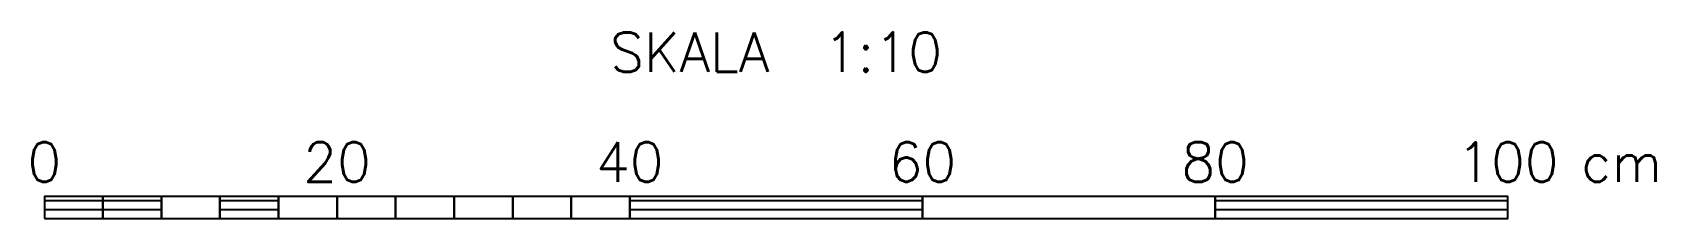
# Model space of a CAD drawing. Header units: metres. Extents: x -227.51 to -226.4, y 394.34 to 394.46.
import ezdxf
from ezdxf.enums import TextEntityAlignment as Align

# ---------------------------------------------------------------- set-up
doc = ezdxf.new("R2010")
doc.units = ezdxf.units.M
doc.header["$MEASUREMENT"] = 0
doc.layers.get('0').update_dxf_attribs({"linetype": 'CONTINUOUS'})
doc.styles.get("Standard").update_dxf_attribs({"font": 'Simplex.shx', "width": 0.8})
pattern_1 = [(0, (-227.6007373, 391.656572), (0, 0.00635), [])]

msp = doc.modelspace()

# ---------------------------------------------------------------- hatches: boundary and pattern name
at = {"linetype": 'Continuous'}
h = msp.add_hatch(dxfattribs=at)
h.set_pattern_fill('LINE', color=2, scale=0.002, style=0)
h.set_pattern_definition(pattern_1)
h.paths.add_polyline_path([(-227.5007, 394.3366), (-227.4607, 394.3366), (-227.4607, 394.3516), (-227.5007, 394.3516)])
h = msp.add_hatch(dxfattribs=at)
h.set_pattern_fill('LINE', color=2, scale=0.002, style=0)
h.set_pattern_definition(pattern_1)
h.paths.add_polyline_path([(-227.4607, 394.3366), (-227.4207, 394.3366), (-227.4207, 394.3516), (-227.4607, 394.3516)])
h = msp.add_hatch(dxfattribs=at)
h.set_pattern_fill('LINE', color=2, scale=0.002, style=0)
h.set_pattern_definition(pattern_1)
h.paths.add_polyline_path([(-227.3807, 394.3366), (-227.3407, 394.3366), (-227.3407, 394.3516), (-227.3807, 394.3516)])
h = msp.add_hatch(dxfattribs=at)
h.set_pattern_fill('LINE', color=2, scale=0.002, style=0)
h.set_pattern_definition(pattern_1)
h.paths.add_polyline_path([(-227.1007, 394.3366), (-226.9007, 394.3366), (-226.9007, 394.3516), (-227.1007, 394.3516)])
h = msp.add_hatch(dxfattribs=at)
h.set_pattern_fill('LINE', color=2, scale=0.002, style=0)
h.set_pattern_definition(pattern_1)
h.paths.add_polyline_path([(-226.7007, 394.3366), (-226.5007, 394.3366), (-226.5007, 394.3516), (-226.7007, 394.3516)])

# ---------------------------------------------------------------- linework, layer by layer
at = {"color": 3, "linetype": 'Continuous'}
for points in [[(-227.5007, 394.3366), (-227.4607, 394.3366), (-227.4607, 394.3516), (-227.5007, 394.3516)], [(-227.4607, 394.3366), (-227.4207, 394.3366), (-227.4207, 394.3516), (-227.4607, 394.3516)], [(-227.4207, 394.3366), (-227.3807, 394.3366), (-227.3807, 394.3516), (-227.4207, 394.3516)], [(-227.3807, 394.3366), (-227.3407, 394.3366), (-227.3407, 394.3516), (-227.3807, 394.3516)], [(-227.3407, 394.3366), (-227.3007, 394.3366), (-227.3007, 394.3516), (-227.3407, 394.3516)], [(-227.3007, 394.3366), (-227.2607, 394.3366), (-227.2607, 394.3516), (-227.3007, 394.3516)], [(-227.2607, 394.3366), (-227.2207, 394.3366), (-227.2207, 394.3516), (-227.2607, 394.3516)], [(-227.2207, 394.3366), (-227.1807, 394.3366), (-227.1807, 394.3516), (-227.2207, 394.3516)], [(-227.1807, 394.3366), (-227.1407, 394.3366), (-227.1407, 394.3516), (-227.1807, 394.3516)], [(-227.1407, 394.3366), (-227.1007, 394.3366), (-227.1007, 394.3516), (-227.1407, 394.3516)], [(-227.1007, 394.3366), (-226.9007, 394.3366), (-226.9007, 394.3516), (-227.1007, 394.3516)], [(-226.9007, 394.3366), (-226.7007, 394.3366), (-226.7007, 394.3516), (-226.9007, 394.3516)], [(-226.7007, 394.3366), (-226.5007, 394.3366), (-226.5007, 394.3516), (-226.7007, 394.3516)]]:
    msp.add_lwpolyline(points, close=True, dxfattribs=at)

# ---------------------------------------------------------------- texts
for s, p in [('SKALA  1:10', (-227.0007, 394.4366)), ('0', (-227.5007, 394.3616)), ('20', (-227.3007, 394.3616)), ('40', (-227.1007, 394.3616)), ('60', (-226.9007, 394.3616)), ('80', (-226.7007, 394.3616)), ('100', (-226.5007, 394.3616))]:
    msp.add_text(s, height=0.027, dxfattribs=at).set_placement(p, align=Align.CENTER)
msp.add_text('cm', height=0.027, dxfattribs=at).set_placement((-226.4507, 394.3616))

doc.saveas('drawing.dxf')
